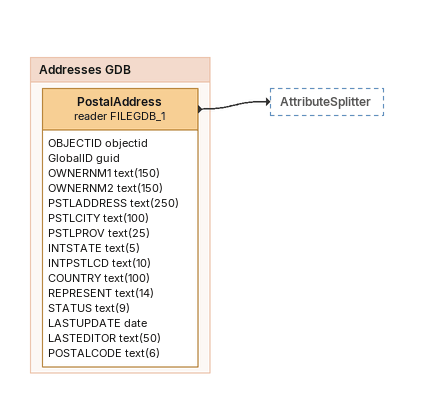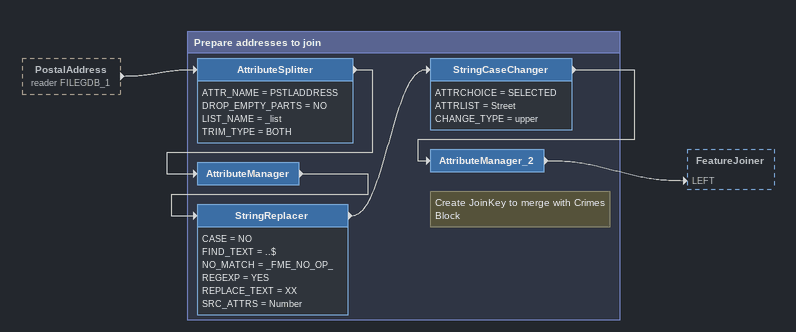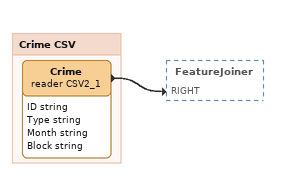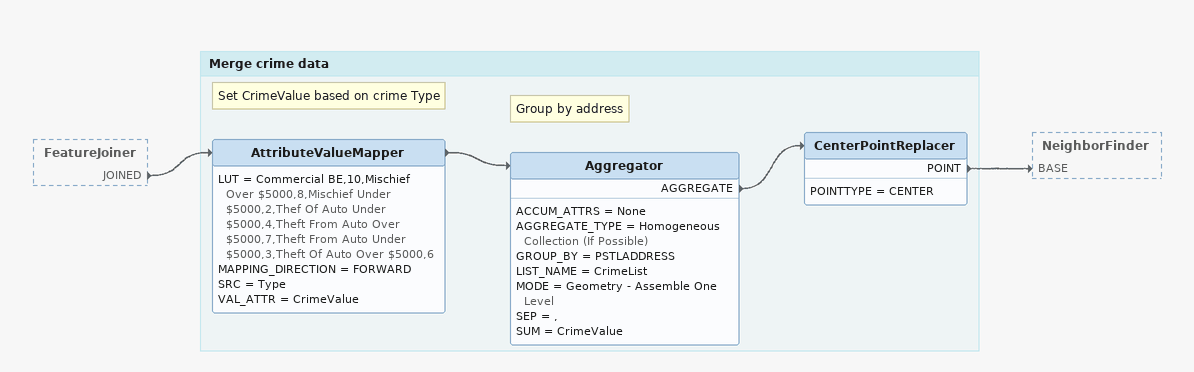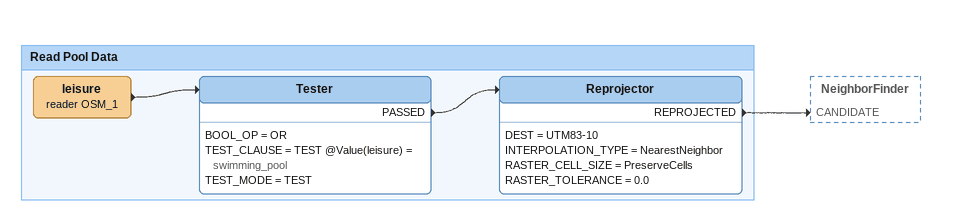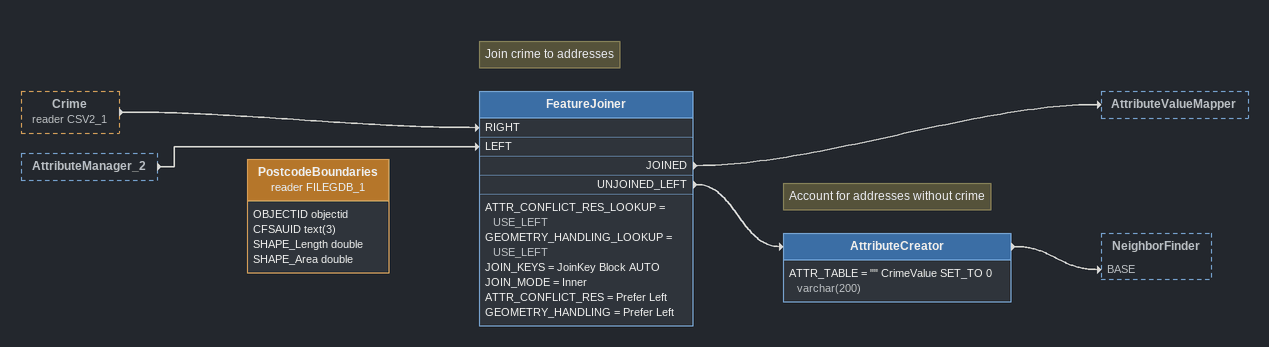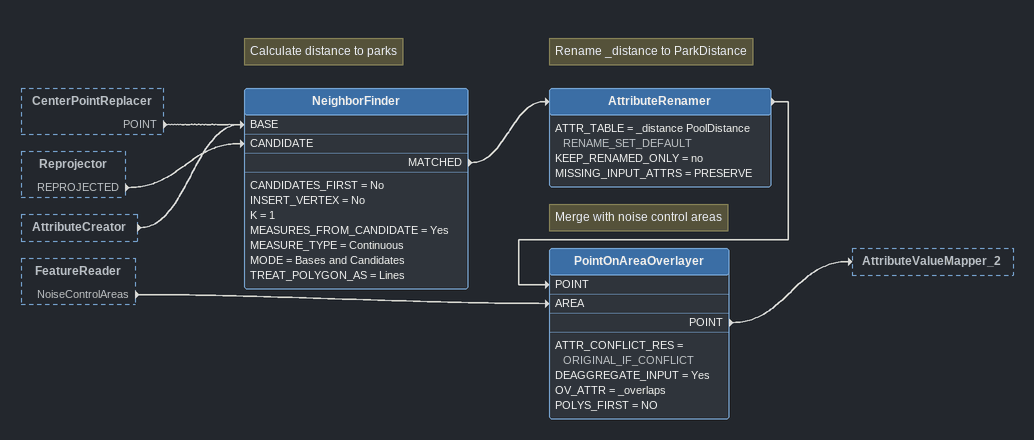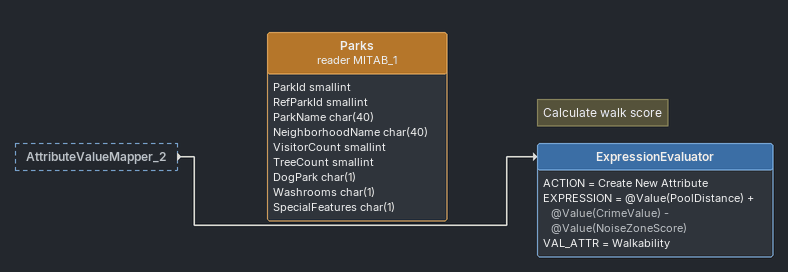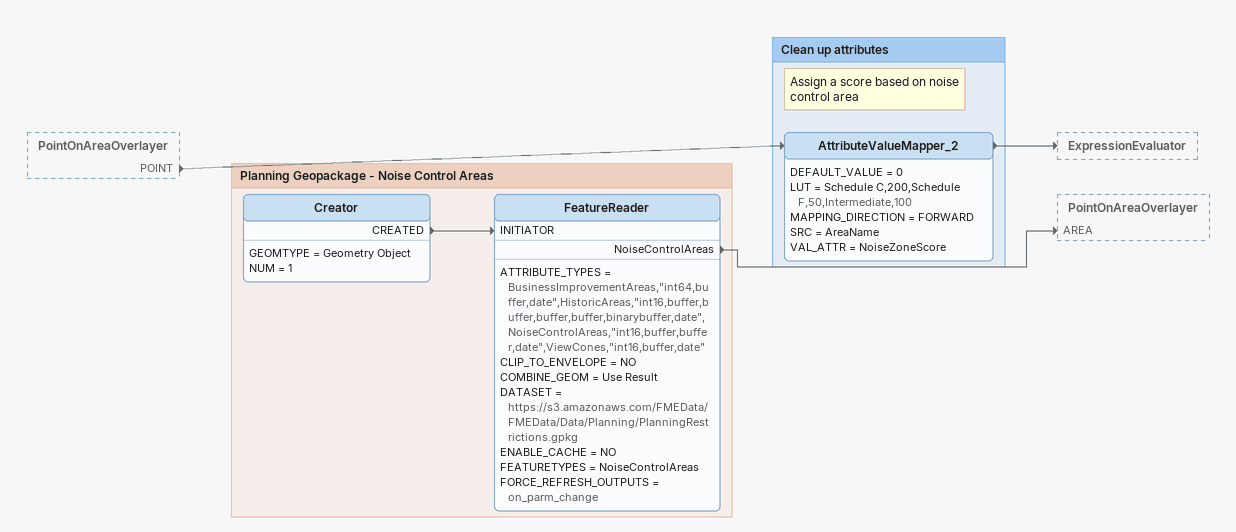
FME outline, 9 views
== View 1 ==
Bookmark: Addresses GDB
PostalAddress (reader FILEGDB_1)
    attributes: OBJECTID objectid, GlobalID guid, OWNERNM1 text(150), OWNERNM2 text(150), PSTLADDRESS text(250), PSTLCITY text(100), PSTLPROV text(25), INTSTATE text(5), INTPSTLCD text(10), COUNTRY text(100), REPRESENT text(14), STATUS text(9), LASTUPDATE date, LASTEDITOR text(50), POSTALCODE text(6)
    -> AttributeSplitter

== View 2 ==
PostalAddress (reader FILEGDB_1) [outside]
    -> AttributeSplitter

Bookmark: Prepare addresses to join
AttributeSplitter
    ATTR_NAME = PSTLADDRESS
    DROP_EMPTY_PARTS = NO
    LIST_NAME = _list
    TRIM_TYPE = BOTH
    -> AttributeManager
AttributeManager
    -> StringReplacer
StringReplacer
    CASE = NO
    FIND_TEXT = ..$
    NO_MATCH = _FME_NO_OP_
    REGEXP = YES
    REPLACE_TEXT = XX
    SRC_ATTRS = Number
    -> StringCaseChanger
StringCaseChanger
    ATTRCHOICE = SELECTED
    ATTRLIST = Street
    CHANGE_TYPE = upper
    -> AttributeManager_2
Note: Create JoinKey to merge with Crimes Block
AttributeManager_2
    -> FeatureJoiner [LEFT]

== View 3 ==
Bookmark: Crime CSV
Crime (reader CSV2_1)
    attributes: ID string, Type string, Month string, Block string
    -> FeatureJoiner [RIGHT]

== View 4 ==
FeatureJoiner [outside]
    JOINED -> AttributeValueMapper

Bookmark: Merge crime data
Note: Set CrimeValue based on crime Type
AttributeValueMapper
    LUT = Commercial BE,10,Mischief Over $5000,8,Mischief Under $5000,2,Thef Of Auto Under $5000,4,Theft From Auto Over $5000,7,Theft From Auto Under $5000,3,Theft Of Auto Over $5000,6
    MAPPING_DIRECTION = FORWARD
    SRC = Type
    VAL_ATTR = CrimeValue
    -> Aggregator
Note: Group by address
Aggregator
    ACCUM_ATTRS = None
    AGGREGATE_TYPE = Homogeneous Collection (If Possible)
    GROUP_BY = PSTLADDRESS
    LIST_NAME = CrimeList
    MODE = Geometry - Assemble One Level
    SEP = ,
    SUM = CrimeValue
    AGGREGATE -> CenterPointReplacer
CenterPointReplacer
    POINTTYPE = CENTER
    POINT -> NeighborFinder [BASE]

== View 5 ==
Bookmark: Read Pool Data
leisure (reader OSM_1)
    -> Tester
Tester
    BOOL_OP = OR
    TEST_CLAUSE = TEST @Value(leisure) = swimming_pool
    TEST_MODE = TEST
    PASSED -> Reprojector
Reprojector
    DEST = UTM83-10
    INTERPOLATION_TYPE = NearestNeighbor
    RASTER_CELL_SIZE = PreserveCells
    RASTER_TOLERANCE = 0.0
    REPROJECTED -> NeighborFinder [CANDIDATE]

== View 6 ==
Crime (reader CSV2_1) [outside]
    -> FeatureJoiner [RIGHT]
AttributeManager_2 [outside]
    -> FeatureJoiner [LEFT]
PostcodeBoundaries (reader FILEGDB_1)
    attributes: OBJECTID objectid, CFSAUID text(3), SHAPE_Length double, SHAPE_Area double
Note: Join crime to addresses
FeatureJoiner
    ATTR_CONFLICT_RES_LOOKUP = USE_LEFT
    GEOMETRY_HANDLING_LOOKUP = USE_LEFT
    JOIN_KEYS = JoinKey Block AUTO
    JOIN_MODE = Inner
    ATTR_CONFLICT_RES = Prefer Left
    GEOMETRY_HANDLING = Prefer Left
    JOINED -> AttributeValueMapper
    UNJOINED_LEFT -> AttributeCreator
Note: Account for addresses without crime
AttributeCreator
    ATTR_TABLE = "" CrimeValue SET_TO 0 varchar(200)
    -> NeighborFinder [BASE]

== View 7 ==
CenterPointReplacer [outside]
    POINT -> NeighborFinder [BASE]
Reprojector [outside]
    REPROJECTED -> NeighborFinder [CANDIDATE]
AttributeCreator [outside]
    -> NeighborFinder [BASE]
FeatureReader [outside]
    NoiseControlAreas -> PointOnAreaOverlayer [AREA]
Note: Calculate distance to parks
NeighborFinder
    CANDIDATES_FIRST = No
    INSERT_VERTEX = No
    K = 1
    MEASURES_FROM_CANDIDATE = Yes
    MEASURE_TYPE = Continuous
    MODE = Bases and Candidates
    TREAT_POLYGON_AS = Lines
    MATCHED -> AttributeRenamer
Note: Rename _distance to ParkDistance
AttributeRenamer
    ATTR_TABLE = _distance PoolDistance RENAME_SET_DEFAULT
    KEEP_RENAMED_ONLY = no
    MISSING_INPUT_ATTRS = PRESERVE
    -> PointOnAreaOverlayer [POINT]
Note: Merge with noise control areas
PointOnAreaOverlayer
    ATTR_CONFLICT_RES = ORIGINAL_IF_CONFLICT
    DEAGGREGATE_INPUT = Yes
    OV_ATTR = _overlaps
    POLYS_FIRST = NO
    POINT -> AttributeValueMapper_2

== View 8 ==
AttributeValueMapper_2 [outside]
    -> ExpressionEvaluator
Parks (reader MITAB_1)
    attributes: ParkId smallint, RefParkId smallint, ParkName char(40), NeighborhoodName char(40), VisitorCount smallint, TreeCount smallint, DogPark char(1), Washrooms char(1), SpecialFeatures char(1)
Note: Calculate walk score
ExpressionEvaluator
    ACTION = Create New Attribute
    EXPRESSION = @Value(PoolDistance) + @Value(CrimeValue) - @Value(NoiseZoneScore)
    VAL_ATTR = Walkability

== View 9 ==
PointOnAreaOverlayer [outside]
    POINT -> AttributeValueMapper_2

Bookmark: Planning Geopackage - Noise Control Areas
Creator
    GEOMTYPE = Geometry Object
    NUM = 1
    CREATED -> FeatureReader [INITIATOR]
FeatureReader
    ATTRIBUTE_TYPES = BusinessImprovementAreas,"int64,buffer,date",HistoricAreas,"int16,buffer,buffer,buffer,buffer,binarybuffer,date",NoiseControlAreas,"int16,buffer,buffer,date",ViewCones,"int16,buffer,date"
    CLIP_TO_ENVELOPE = NO
    COMBINE_GEOM = Use Result
    DATASET = https://s3.amazonaws.com/FMEData/FMEData/Data/Planning/PlanningRestrictions.gpkg
    ENABLE_CACHE = NO
    FEATURETYPES = NoiseControlAreas
    FORCE_REFRESH_OUTPUTS = on_parm_change
    NoiseControlAreas -> PointOnAreaOverlayer [AREA]

Bookmark: Clean up attributes
Note: Assign a score based on noise control area
AttributeValueMapper_2
    DEFAULT_VALUE = 0
    LUT = Schedule C,200,Schedule F,50,Intermediate,100
    MAPPING_DIRECTION = FORWARD
    SRC = AreaName
    VAL_ATTR = NoiseZoneScore
    -> ExpressionEvaluator
